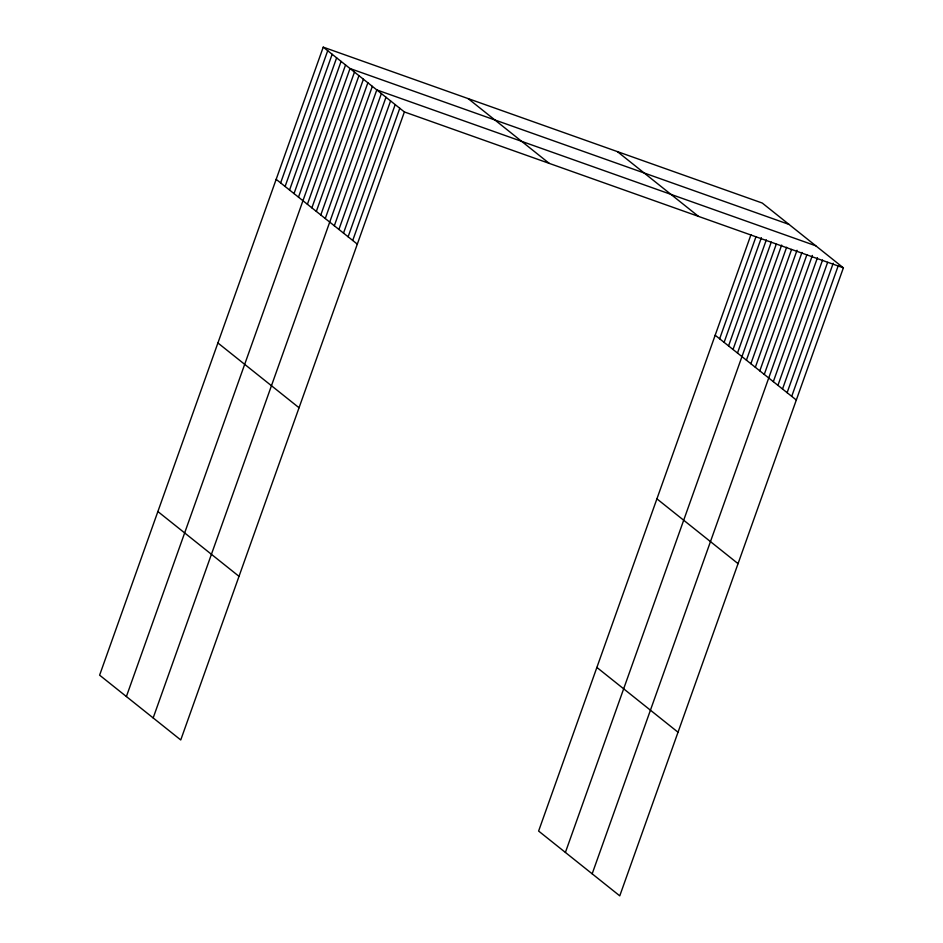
<?xml version="1.0" encoding="UTF-8"?>
<svg xmlns="http://www.w3.org/2000/svg" width="943" height="943" viewBox="0 0 943 943"><rect width="100%" height="100%" fill="white"/><g stroke="black" fill="none" stroke-linecap="round" stroke-linejoin="round"><path stroke-width="1.41" d="M323.237 47.15L99.616 675.164L180.75 739.96L404.382 111.946L323.237 47.15L762.25 203.04L843.384 267.836L619.763 895.85L538.618 831.054L750.97 234.701M280.637 182.895L327.704 50.71M285.092 186.466L332.16 54.281M289.56 190.026L336.627 57.841M294.016 193.586L341.095 61.401M298.483 197.158L345.551 64.973M126.386 696.547L350.018 68.533L789.02 224.422M307.406 204.277L354.474 72.092M311.874 207.849L358.941 75.664M316.329 211.409L363.409 79.224M320.797 214.969L367.864 82.784M325.264 218.54L372.332 86.355M153.167 717.929L376.787 89.915L815.801 245.805M334.317 225.778L381.385 93.581M338.914 229.444L385.982 97.259M343.511 233.121L390.591 100.925M348.108 236.787L395.188 104.602M352.717 240.465L399.785 108.268M719.639 338.785L755.921 236.893M724.106 342.356L761.366 237.707M728.562 345.916L766.317 239.887M733.029 349.476L771.268 242.08M737.497 353.047L776.23 244.261M565.399 852.437L781.664 245.074M746.42 360.167L786.627 247.255M750.876 363.739L791.578 249.447M755.343 367.298L797.024 250.26M759.81 370.858L801.974 252.441M764.266 374.43L806.925 254.634M592.169 873.819L812.371 255.435M773.331 381.656L817.451 257.734M777.928 385.333L822.544 260.032M782.525 388.999L827.636 262.319M787.122 392.677L833.211 263.238M791.719 396.343L838.303 265.537M404.382 111.946L843.384 267.836M617.37 151.599L698.515 216.395M468.117 98.591L549.25 163.387M715.183 335.225L796.316 400.021M276.169 179.335L357.314 244.131M656.917 498.847L738.051 563.643M217.904 342.957L299.049 407.753M596.884 667.432L678.029 732.228M157.882 511.542L239.015 576.338"/></g></svg>
